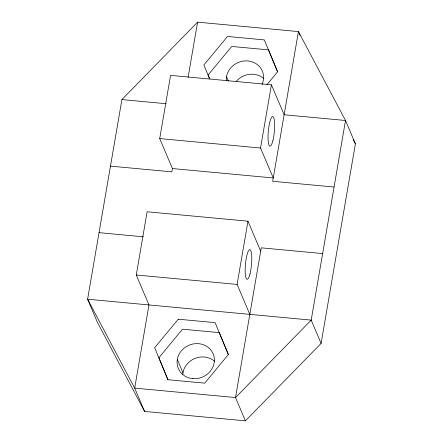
<?xml version="1.0" encoding="UTF-8"?>
<svg xmlns="http://www.w3.org/2000/svg" width="443" height="443" viewBox="0 0 443 443"><rect width="100%" height="100%" fill="white"/><g stroke="black" fill="none" stroke-linecap="round" stroke-linejoin="round"><path stroke-width="0.66" d="M121.908 99.586L87.598 299.208L97.488 322.51L144.573 411.425L245.411 420.85L321.092 343.414L355.402 143.792L345.512 120.49L298.427 31.575L197.589 22.15L121.908 99.586L166.241 103.734M144.573 411.425L134.683 388.123L148.975 304.945L136.261 274.992L147.126 211.776L247.969 221.201L260.683 251.159M110.473 166.125L171.851 171.867L172.427 168.539L159.707 138.581L170.572 75.371L271.415 84.796L284.135 114.754L345.512 120.49L311.202 320.112L321.092 343.414M188.092 77.375L197.589 22.15M249.819 314.375L237.105 284.417L247.969 221.201M172.427 168.539L273.265 177.964L260.55 148.012L271.415 84.796M267.063 84.541L277.539 71.882L264.327 39.903L227.497 36.464L203.88 64.994L209.628 78.898M268.563 49.893L231.733 46.449L208.121 74.978L209.689 78.771M159.707 138.581L260.55 148.012M334.077 187.035L272.694 181.292L298.427 31.575L300.033 35.357M99.033 232.669L143.366 236.811M322.637 253.573L261.259 247.836L235.521 397.548L245.411 420.85M136.261 274.992L237.105 284.417M353.149 139.528L355.402 143.792M226.534 76.7L228.416 81.141M177.311 359.439L182.965 372.757M268.818 50.513L277.6 71.755M228.378 354.494L219.34 332.632L182.51 329.188L158.899 357.722L168.008 379.767M226.329 80.637A18.894 17.299 -23 0 1 248.29 60.99A18.894 17.299 -23 0 1 261.957 84.607M236.152 81.512A18.894 17.299 -23 0 1 263.95 78.704M182.743 374.723A18.894 17.299 -23 0 1 194.77 358.492A18.894 17.299 -23 0 1 214.728 361.444M178.274 319.204L154.657 347.733L167.875 379.712L204.705 383.151L228.317 354.621L215.104 322.648L178.274 319.204M311.202 320.112L235.521 397.548L134.683 388.123L87.598 299.208L311.202 320.112M272.988 140.237A14.846 3.029 -84.7 0 0 273.026 116.703A14.846 3.029 -84.7 0 0 268.032 137.203A14.846 3.029 -84.7 0 0 272.988 140.237M250.118 273.32A14.846 3.029 -84.7 0 0 250.151 249.786A14.846 3.029 -84.7 0 0 245.156 270.28A14.846 3.029 -84.7 0 0 250.118 273.32M192.727 378.632A18.894 17.299 -23 0 0 213.177 353.918A18.894 17.299 -23 0 0 181.281 350.939A18.894 17.299 -23 0 0 192.727 378.632"/></g></svg>
